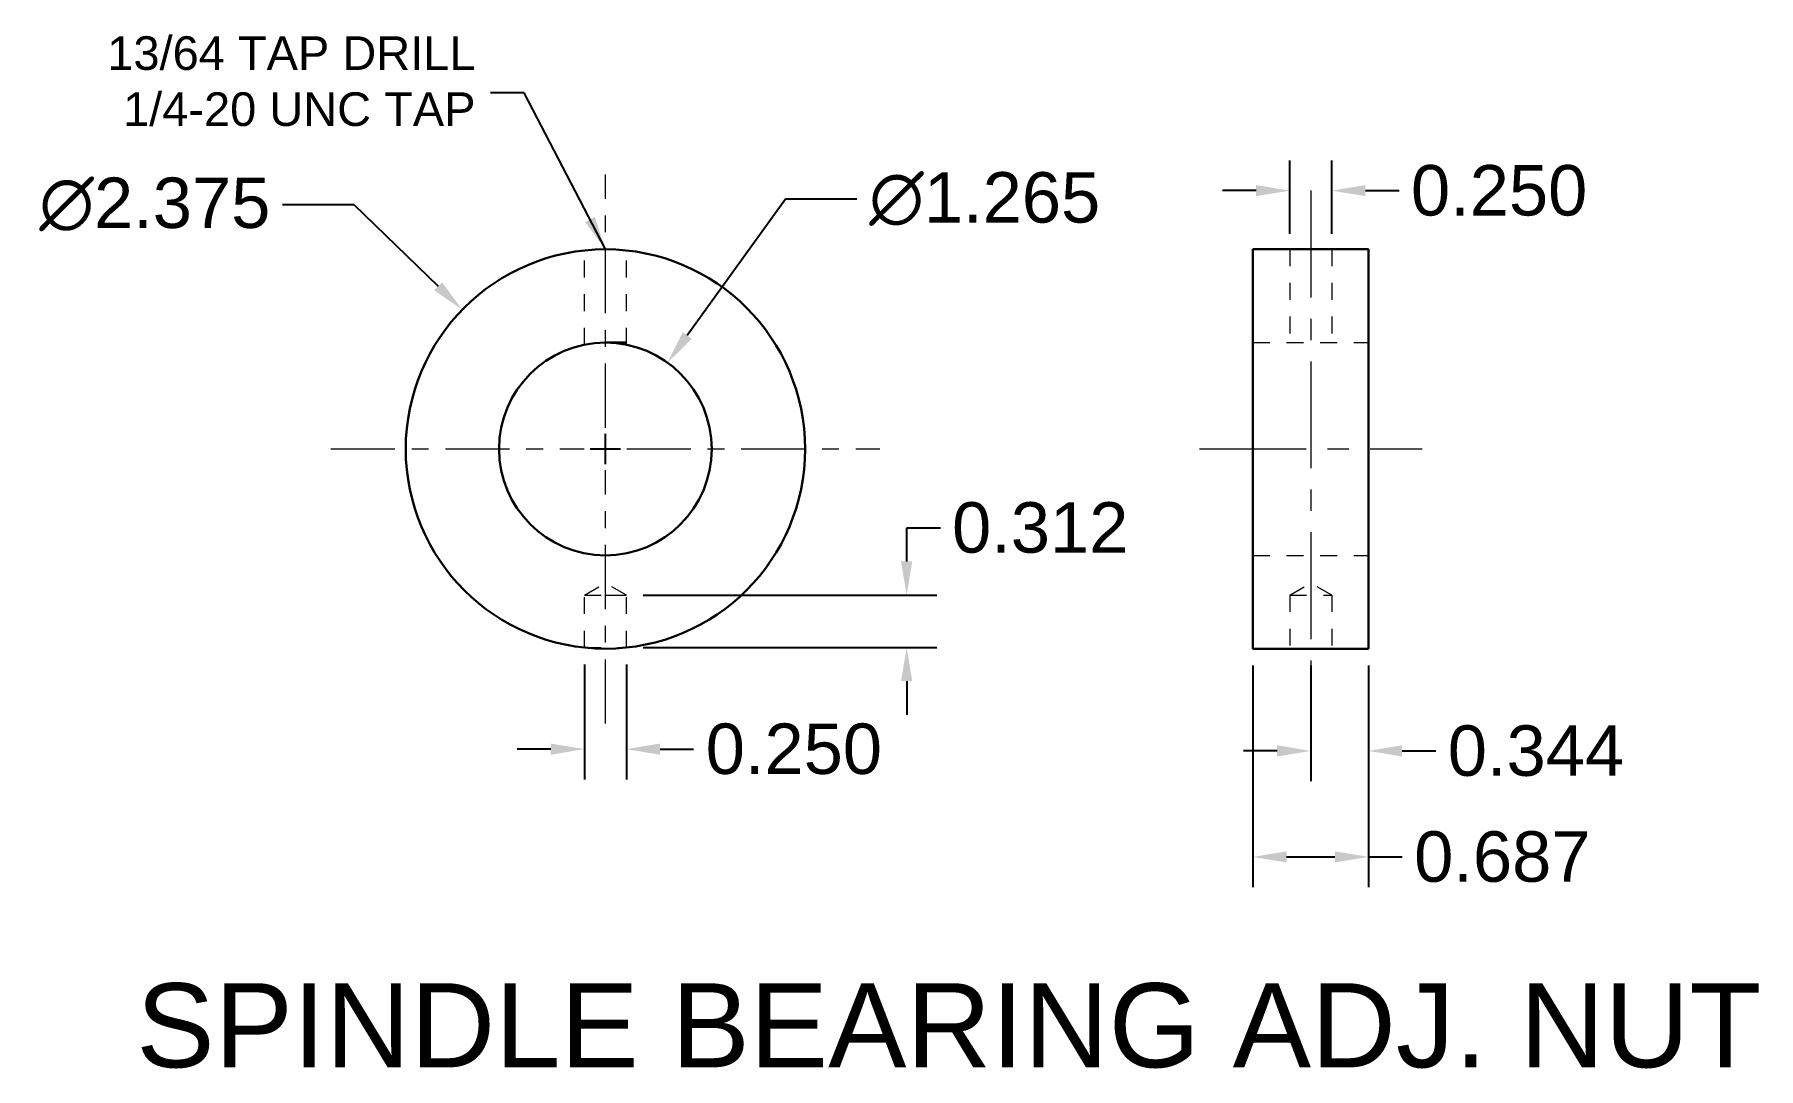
# Model space of a CAD drawing. Header units: millimetres. Extents: x 3137.9 to 3148.2, y 1782.9 to 1789.
import ezdxf

# ---------------------------------------------------------------- set-up
doc = ezdxf.new("R2010")
doc.units = ezdxf.units.MM
for name, pattern in [('CENTER', [50.8, 31.75, -6.35, 6.35, -6.35]), ('CENTER2', [28.575, 19.05, -3.175, 3.175, -3.175]), ('HIDDEN', [9.525, 6.35, -3.175])]:
    doc.linetypes.add(name, pattern=pattern)
for name, color, linetype, lineweight in [('centerLine', 170, 'CENTER', 18), ('dim', 7, 'Continuous', 18), ('hidden', 90, 'HIDDEN', 18), ('object', 7, 'Continuous', 30)]:
    doc.layers.add(name, color=color, linetype=linetype, lineweight=lineweight)
doc.styles.get("Standard").update_dxf_attribs({"font": 'arial.ttf'})
doc.dimstyles.new('small', dxfattribs={"dimtxt": 0.4, "dimasz": 0.2, "dimexe": 0.18, "dimexo": 0.1, "dimgap": 0.09, "dimtad": 0, "dimtih": 1, "dimtoh": 1, "dimdec": 3, "dimzin": 0, "dimdsep": 46, "dimtxsty": 'Standard', "dimcen": 0.09, "dimclre": 3, "dimadec": 0, "dimazin": 0, "dimtfac": 1, "dimtdec": 3, "dimtofl": 0, "dimtmove": 0, "dimatfit": 3, "dimfxl": 1, "dimtolj": 1, "dimtzin": 0, "dimarcsym": 0})

# ---------------------------------------------------------------- blocks, each defined once
blk = doc.blocks.new('*U4')
at = {"layer": 'centerLine', "color": 0, "linetype": 'CENTER2', "ltscale": 0.02, "transparency": 16777216}
for p, q in [((0, 0.1265), (0, 1.6325)), ((-1.6325, 0), (-0.1265, 0)), ((0.1265, 0), (1.6325, 0)), ((0, -1.6325), (0, -0.1265))]:
    blk.add_line(p, q, dxfattribs=at)
at = {"layer": 'centerLine', "color": 0, "linetype": 'Continuous', "ltscale": 0.02, "transparency": 16777216}
for p, q in [((-0.06325, 0), (0.06325, 0)), ((0, -0.06325), (0, 0.06325))]:
    blk.add_line(p, q, dxfattribs=at)
blk = doc.blocks.new('*D5')
at = {"layer": 'Defpoints', "color": 0, "transparency": 16777216}
for p in [(3141.702, 1787.071), (3140.962, 1786.045)]:
    blk.add_point(p, dxfattribs=at)
at = {"layer": 'dim', "color": 0, "lineweight": -2, "transparency": 16777216}
for p, q in [((3142.404, 1788.044), (3141.819, 1787.233)), ((3142.828, 1788.044), (3142.404, 1788.044))]:
    blk.add_line(p, q, dxfattribs=at)
at = {"layer": 'dim', "color": 3, "lineweight": -2, "transparency": 16777216}
for p, q in [((3141.332, 1786.468), (3141.332, 1786.648)), ((3141.242, 1786.558), (3141.422, 1786.558))]:
    blk.add_line(p, q, dxfattribs=at)
at = {"layer": 'dim', "color": 0, "transparency": 16777216}
blk.add_solid([(3141.792, 1787.252), (3141.846, 1787.213), (3141.702, 1787.071)], dxfattribs=at)
at = {"layer": 'dim', "color": 0, "transparency": 16777216, "insert": (3143.588, 1788.044), "char_height": 0.3, "attachment_point": 5}
blk.add_mtext('\\A1;∅1.265', dxfattribs=at)
blk = doc.blocks.new('*D6')
at = {"layer": 'Defpoints', "color": 0, "transparency": 16777216}
for p in [(3140.481, 1787.386), (3142.183, 1785.73)]:
    blk.add_point(p, dxfattribs=at)
at = {"layer": 'dim', "color": 0, "lineweight": -2, "transparency": 16777216}
for p, q in [((3139.413, 1788.012), (3139.837, 1788.012)), ((3139.837, 1788.012), (3140.338, 1787.525))]:
    blk.add_line(p, q, dxfattribs=at)
at = {"layer": 'dim', "color": 3, "lineweight": -2, "transparency": 16777216}
for p, q in [((3141.332, 1786.468), (3141.332, 1786.648)), ((3141.242, 1786.558), (3141.422, 1786.558))]:
    blk.add_line(p, q, dxfattribs=at)
at = {"layer": 'dim', "color": 0, "transparency": 16777216}
blk.add_solid([(3140.361, 1787.549), (3140.314, 1787.501), (3140.481, 1787.386)], dxfattribs=at)
at = {"layer": 'dim', "color": 0, "transparency": 16777216, "insert": (3138.653, 1788.012), "char_height": 0.3, "attachment_point": 5}
blk.add_mtext('\\A1;∅2.375', dxfattribs=at)
blk = doc.blocks.new('*D7')
at = {"layer": 'Defpoints', "color": 0, "transparency": 16777216}
for p in [(3141.207, 1785.377), (3141.457, 1785.377), (3141.457, 1784.773)]:
    blk.add_point(p, dxfattribs=at)
at = {"layer": 'dim', "color": 3, "lineweight": -2, "transparency": 16777216}
for p, q in [((3141.207, 1785.277), (3141.207, 1784.593)), ((3141.457, 1785.277), (3141.457, 1784.593))]:
    blk.add_line(p, q, dxfattribs=at)
at = {"layer": 'dim', "color": 0, "lineweight": -2, "transparency": 16777216}
for p, q in [((3141.007, 1784.773), (3140.807, 1784.773)), ((3141.657, 1784.773), (3141.857, 1784.773))]:
    blk.add_line(p, q, dxfattribs=at)
at = {"layer": 'dim', "color": 0, "transparency": 16777216}
for points in [[(3141.007, 1784.806), (3141.007, 1784.739), (3141.207, 1784.773)], [(3141.657, 1784.806), (3141.657, 1784.739), (3141.457, 1784.773)]]:
    blk.add_solid(points, dxfattribs=at)
at = {"layer": 'dim', "color": 0, "transparency": 16777216, "insert": (3142.453, 1784.773), "char_height": 0.3, "attachment_point": 5}
blk.add_mtext('\\A1;0.250', dxfattribs=at)
blk = doc.blocks.new('*D8')
at = {"layer": 'Defpoints', "color": 0, "transparency": 16777216}
for p in [(3145.652, 1788.094), (3145.402, 1787.738), (3145.652, 1787.738)]:
    blk.add_point(p, dxfattribs=at)
at = {"layer": 'dim', "color": 3, "lineweight": -2, "transparency": 16777216}
for p, q in [((3145.402, 1787.838), (3145.402, 1788.274)), ((3145.652, 1787.838), (3145.652, 1788.274))]:
    blk.add_line(p, q, dxfattribs=at)
at = {"layer": 'dim', "color": 0, "lineweight": -2, "transparency": 16777216}
for p, q in [((3145.202, 1788.094), (3145.002, 1788.094)), ((3145.852, 1788.094), (3146.052, 1788.094))]:
    blk.add_line(p, q, dxfattribs=at)
at = {"layer": 'dim', "color": 0, "transparency": 16777216}
for points in [[(3145.202, 1788.127), (3145.202, 1788.061), (3145.402, 1788.094)], [(3145.852, 1788.127), (3145.852, 1788.061), (3145.652, 1788.094)]]:
    blk.add_solid(points, dxfattribs=at)
at = {"layer": 'dim', "color": 0, "transparency": 16777216, "insert": (3146.647, 1788.094), "char_height": 0.3, "attachment_point": 5}
blk.add_mtext('\\A1;0.250', dxfattribs=at)
blk = doc.blocks.new('*D9')
at = {"layer": 'Defpoints', "color": 0, "transparency": 16777216}
for p in [(3141.457, 1785.689), (3143.124, 1785.689), (3141.457, 1785.377)]:
    blk.add_point(p, dxfattribs=at)
at = {"layer": 'dim', "color": 0, "lineweight": -2, "transparency": 16777216}
for p, q in [((3143.124, 1785.889), (3143.124, 1786.089)), ((3143.124, 1786.089), (3143.324, 1786.089)), ((3143.124, 1785.177), (3143.124, 1784.977))]:
    blk.add_line(p, q, dxfattribs=at)
at = {"layer": 'dim', "color": 3, "lineweight": -2, "transparency": 16777216}
for p, q in [((3141.557, 1785.689), (3143.304, 1785.689)), ((3141.557, 1785.377), (3143.304, 1785.377))]:
    blk.add_line(p, q, dxfattribs=at)
at = {"layer": 'dim', "color": 0, "transparency": 16777216}
for points in [[(3143.09, 1785.889), (3143.157, 1785.889), (3143.124, 1785.689)], [(3143.09, 1785.177), (3143.157, 1785.177), (3143.124, 1785.377)]]:
    blk.add_solid(points, dxfattribs=at)
at = {"layer": 'dim', "color": 0, "transparency": 16777216, "insert": (3143.918, 1786.089), "char_height": 0.3, "attachment_point": 5}
blk.add_mtext('\\A1;0.312', dxfattribs=at)
blk = doc.blocks.new('*D10')
at = {"layer": 'Defpoints', "color": 0, "transparency": 16777216}
for p in [(3145.183, 1785.37), (3145.87, 1785.37), (3145.87, 1784.132)]:
    blk.add_point(p, dxfattribs=at)
at = {"layer": 'dim', "color": 3, "lineweight": -2, "transparency": 16777216}
for p, q in [((3145.183, 1785.27), (3145.183, 1783.952)), ((3145.87, 1785.27), (3145.87, 1783.952))]:
    blk.add_line(p, q, dxfattribs=at)
at = {"layer": 'dim', "color": 0, "lineweight": -2, "transparency": 16777216}
for p, q in [((3145.383, 1784.132), (3145.67, 1784.132)), ((3145.87, 1784.132), (3146.07, 1784.132))]:
    blk.add_line(p, q, dxfattribs=at)
at = {"layer": 'dim', "color": 0, "transparency": 16777216}
for points in [[(3145.383, 1784.165), (3145.383, 1784.099), (3145.183, 1784.132)], [(3145.67, 1784.165), (3145.67, 1784.099), (3145.87, 1784.132)]]:
    blk.add_solid(points, dxfattribs=at)
at = {"layer": 'dim', "color": 0, "transparency": 16777216, "insert": (3146.666, 1784.132), "char_height": 0.3, "attachment_point": 5}
blk.add_mtext('\\A1;0.687', dxfattribs=at)
blk = doc.blocks.new('*D11')
at = {"layer": 'Defpoints', "color": 0, "transparency": 16777216}
for p in [(3145.527, 1785.37), (3145.87, 1785.37), (3145.87, 1784.762)]:
    blk.add_point(p, dxfattribs=at)
at = {"layer": 'dim', "color": 3, "lineweight": -2, "transparency": 16777216}
for p, q in [((3145.527, 1785.27), (3145.527, 1784.582)), ((3145.87, 1785.27), (3145.87, 1784.582))]:
    blk.add_line(p, q, dxfattribs=at)
at = {"layer": 'dim', "color": 0, "lineweight": -2, "transparency": 16777216}
for p, q in [((3145.327, 1784.762), (3145.127, 1784.762)), ((3146.07, 1784.762), (3146.27, 1784.762))]:
    blk.add_line(p, q, dxfattribs=at)
at = {"layer": 'dim', "color": 0, "transparency": 16777216}
for points in [[(3145.327, 1784.796), (3145.327, 1784.729), (3145.527, 1784.762)], [(3146.07, 1784.796), (3146.07, 1784.729), (3145.87, 1784.762)]]:
    blk.add_solid(points, dxfattribs=at)
at = {"layer": 'dim', "color": 0, "transparency": 16777216, "insert": (3146.866, 1784.762), "char_height": 0.3, "attachment_point": 5}
blk.add_mtext('\\A1;0.344', dxfattribs=at)

msp = doc.modelspace()

# ---------------------------------------------------------------- linework, layer by layer
at = {"layer": 'centerLine', "ltscale": 0.02}
for p, q in [((3145.5267, 1788.0941), (3145.5267, 1785.0381)), ((3144.8646, 1786.5576), (3146.1889, 1786.5576))]:
    msp.add_line(p, q, dxfattribs=at)
at = {"layer": 'hidden', "ltscale": 0.01}
for p, q in [((3141.2073, 1787.1776), (3141.2073, 1787.7385)), ((3141.4573, 1787.1776), (3141.4573, 1787.7385)), ((3145.4017, 1787.7451), (3145.4017, 1787.1901)), ((3145.6517, 1787.7451), (3145.6517, 1787.1901)), ((3145.1832, 1787.1901), (3145.8702, 1787.1901)), ((3141.2073, 1785.6886), (3141.3323, 1785.7608)), ((3141.4573, 1785.6886), (3141.3323, 1785.7608)), ((3145.4017, 1785.6886), (3145.5267, 1785.7608)), ((3145.6517, 1785.6886), (3145.5267, 1785.7608)), ((3141.2073, 1785.3766), (3141.2073, 1785.6886)), ((3141.2073, 1785.6886), (3141.4573, 1785.6886)), ((3141.3323, 1785.6886), (3141.4573, 1785.6886)), ((3141.4573, 1785.3766), (3141.4573, 1785.6886)), ((3145.4017, 1785.6886), (3145.6517, 1785.6886)), ((3145.4017, 1785.6886), (3145.4017, 1785.3701)), ((3145.6517, 1785.6886), (3145.6517, 1785.3701)), ((3141.2073, 1785.3766), (3141.4573, 1785.3766))]:
    msp.add_line(p, q, dxfattribs=at)
at = {"layer": 'hidden', "ltscale": 0.008}
msp.add_line((3145.1832, 1785.9251), (3145.8702, 1785.9251), dxfattribs=at)
at = {"layer": 'object'}
for p, q in [((3145.1832, 1787.7451), (3145.8702, 1787.7451)), ((3145.1832, 1785.3701), (3145.1832, 1787.7451)), ((3145.8702, 1785.3701), (3145.8702, 1787.7451)), ((3145.1832, 1785.3701), (3145.8702, 1785.3701))]:
    msp.add_line(p, q, dxfattribs=at)
at = {"layer": 'object', "ltscale": 0.01}
msp.add_line((3141.3323, 1787.1901), (3141.4573, 1787.1901), dxfattribs=at)
at = {"layer": 'object'}
for radius in [1.1875, 0.6325]:
    msp.add_circle((3141.3323, 1786.5576), radius, dxfattribs=at)

# ---------------------------------------------------------------- block references
at = {"layer": 'centerLine', "linetype": 'CENTER2', "ltscale": 0.02}
msp.add_blockref('*U4', (3141.3323, 1786.5576), dxfattribs=at)

# ---------------------------------------------------------------- texts
at = {"layer": 'dim'}
msp.add_text('SPINDLE BEARING ADJ. NUT', height=0.5, dxfattribs=at).set_placement((3138.5423, 1782.8806))
at = {"layer": 'object', "insert": (3140.5597, 1788.4757), "char_height": 0.2, "width": 2.413642, "attachment_point": 9}
msp.add_mtext('\\A1;13/64 TAP DRILL\\P1/4-20 UNC TAP', dxfattribs=at)

# ---------------------------------------------------------------- dimensions: what is measured, and where the dimension line sits
at = {"layer": 'dim'}
for p1, p2, picture, middle in [((3140.9622, 1786.0446), (3141.7023, 1787.0705), '*D5', (3143.5884, 1788.0437)), ((3142.1835, 1785.7296), (3140.481, 1787.3855), '*D6', (3138.653, 1788.012))]:
    dim = msp.add_diameter_dim_2p(p1=p1, p2=p2, dimstyle='small', override={"dimtxt": 0.3}, dxfattribs=at)
    dim.commit()
    dim.dimension.update_dxf_attribs({"geometry": picture, "text_midpoint": middle, "dimtype": 163})
for base, p1, p2, picture, middle in [((3145.6517, 1788.0941), (3145.4017, 1787.7385), (3145.6517, 1787.7385), '*D8', (3146.6474, 1788.0941)), ((3141.4573, 1784.7727), (3141.2073, 1785.3766), (3141.4573, 1785.3766), '*D7', (3142.4529, 1784.7727)), ((3145.8702025085, 1784.762470207), (3145.5267025085, 1785.3700521094), (3145.8702025085, 1785.3700521094), '*D11', (3146.8657618537, 1784.762470207)), ((3145.8702, 1784.1321), (3145.1832, 1785.3701), (3145.8702, 1785.3701), '*D10', (3146.6664, 1784.1321))]:
    dim = msp.add_linear_dim(base=base, p1=p1, p2=p2, dimstyle='small', override={"dimtxt": 0.3}, dxfattribs=at)
    dim.commit()
    dim.dimension.update_dxf_attribs({"geometry": picture, "text_midpoint": middle})
dim = msp.add_linear_dim(base=(3143.1238, 1785.6886), p1=(3141.4573, 1785.3766), p2=(3141.4573, 1785.6886), angle=90, dimstyle='small', override={"dimtxt": 0.3}, dxfattribs=at)
dim.commit()
dim.dimension.update_dxf_attribs({"geometry": '*D9', "text_midpoint": (3143.9184, 1786.0886)})

# ---------------------------------------------------------------- leaders
at = {"layer": 'dim', "annotation_type": 0, "has_hookline": 1, "hookline_direction": 1, "text_width": 2.1494}
msp.add_leader([(3141.3323, 1787.7451), (3140.8497, 1788.6757), (3140.6497, 1788.6757)], dimstyle='small', override={"dimgap": 0.09, "dimtad": 0}, dxfattribs=at)

doc.saveas('drawing.dxf')
